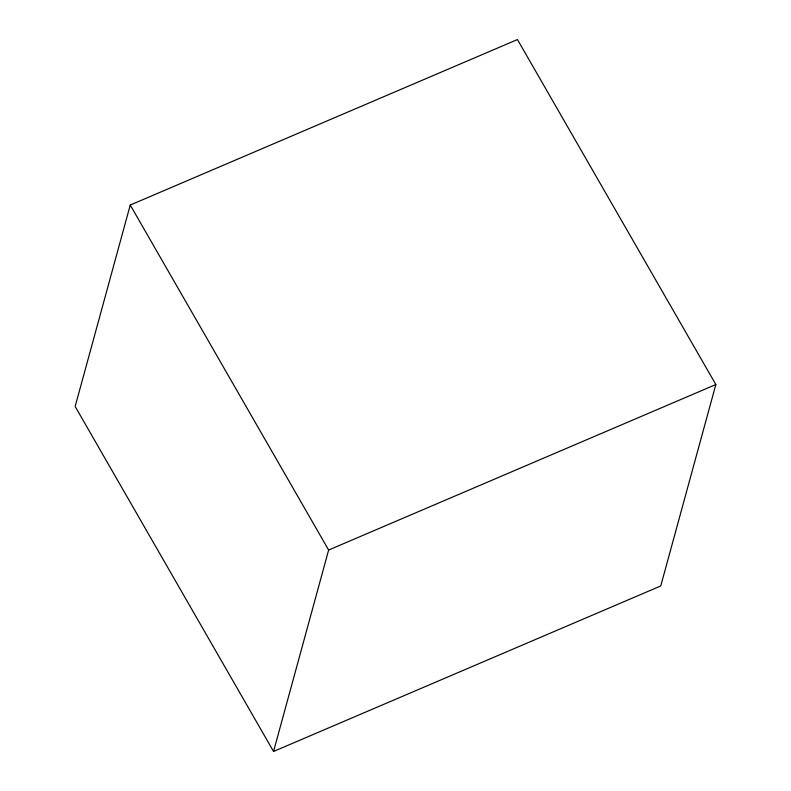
<?xml version="1.0" encoding="UTF-8"?>
<svg xmlns="http://www.w3.org/2000/svg" width="791" height="791" viewBox="0 0 791 791"><rect width="100%" height="100%" fill="white"/><g stroke="black" fill="none" stroke-linecap="round" stroke-linejoin="round"><path stroke-width="1.19" d="M130.248 205.047L75.155 406.465L273.548 751.45L660.752 585.953L715.845 384.535L517.452 39.55L130.248 205.047L328.641 550.032L273.548 751.45M328.641 550.032L715.845 384.535"/></g></svg>
